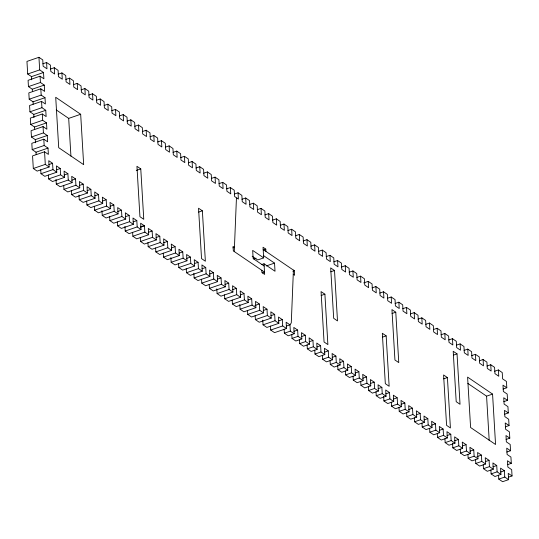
<?xml version="1.0" encoding="UTF-8"?>
<svg xmlns="http://www.w3.org/2000/svg" width="539" height="539" viewBox="0 0 539 539"><rect width="100%" height="100%" fill="white"/><g stroke="black" fill="none" stroke-linecap="round" stroke-linejoin="round"><path stroke-width="0.81" d="M234.27 251.551L236.412 198.75L236.891 198.042M293.418 270.1L291.282 322.901L289.975 324.835L286.229 326.122M42.85 63.791L46.59 62.504L46.967 68.803L43.14 66.196L42.763 59.896L38.936 57.296L26.95 61.412L27.698 74.011L31.525 76.612L31.713 79.765M27.698 74.011L39.684 69.895L43.511 72.495L43.888 78.795L40.054 76.194L28.075 80.311L28.446 86.611L32.273 89.211L32.414 91.576M50.504 68.999L54.25 67.712L58.077 70.319L58.455 76.619L62.281 79.226L61.911 72.927L58.165 74.214M31.525 76.612L43.511 72.495M28.446 86.611L40.432 82.494L44.259 85.095L44.636 91.394L40.809 88.794L28.823 92.91L29.194 99.21L33.027 101.81L33.162 104.175M32.273 89.211L44.259 85.095M65.819 79.422L69.565 78.135L73.398 80.742L73.769 87.042L77.596 89.649L77.225 83.35L73.479 84.636M29.194 99.21L41.18 95.093L45.006 97.694L45.384 103.993L41.557 101.393L29.571 105.509L29.941 111.809L33.775 114.409L33.957 117.563M33.027 101.81L45.006 97.694M81.14 89.845L84.879 88.558L88.713 91.165L89.083 97.465L92.917 100.072L92.54 93.773L88.794 95.059M29.941 111.809L41.927 107.692L45.761 110.293L46.132 116.592L42.305 113.992L30.319 118.108L30.696 124.408L34.523 127.009L34.664 129.373M33.775 114.409L45.761 110.293M96.454 100.267L100.2 98.981L104.027 101.588L104.398 107.888L108.231 110.488L107.854 104.189L104.108 105.476M30.696 124.408L42.675 120.291L46.509 122.892L46.88 129.198L43.053 126.591L31.067 130.707L31.444 137.007L35.271 139.614L35.459 142.761M34.523 127.009L46.509 122.892M56.204 109.889L68.689 118.385L80.675 114.268L83.666 164.665L58.704 147.679L55.712 97.283L80.675 114.268M31.444 137.007L43.423 132.89L47.257 135.498L47.627 141.797L43.8 139.19L31.814 143.307L32.192 149.606L36.019 152.214L36.16 154.572M111.768 110.69L115.514 109.404L119.341 112.011L119.719 118.31L123.546 120.911L123.168 114.612L119.429 115.898M35.271 139.614L47.257 135.498M32.192 149.606L44.178 145.49L48.005 148.097L48.375 154.397L44.548 151.789L32.562 155.906L33.31 168.505L37.144 171.112L49.123 166.996L48.753 160.696L52.579 163.297L52.957 169.596L56.784 172.204L44.798 176.32L40.971 173.713L40.735 169.778M36.019 152.214L48.005 148.097M127.083 121.113L130.829 119.826L134.656 122.427L135.033 128.727L138.86 131.334L138.489 125.035L134.743 126.321M33.31 168.505L45.296 164.388L49.123 166.996M142.397 131.529L146.143 130.249L149.97 132.85L150.347 139.15L154.174 141.757L153.804 135.457L150.058 136.744M48.833 164.584L52.579 163.297M40.971 173.713L52.957 169.596M56.494 169.798L60.24 168.512L60.611 174.811L64.444 177.412L52.458 181.528L48.631 178.928L48.395 174.986M48.631 178.928L60.611 174.811M157.711 141.952L161.457 140.666L165.291 143.273L165.662 149.572L169.495 152.18L169.118 145.88L165.372 147.167M64.154 175.007L67.894 173.72L68.271 180.019L72.098 182.627L60.112 186.743L56.285 184.136L56.002 179.413M56.285 184.136L68.271 180.019M71.808 180.215L75.554 178.935L75.932 185.234L79.759 187.835L67.773 191.951L63.946 189.351L63.71 185.409M63.946 189.351L75.932 185.234M173.032 152.375L176.779 151.088L180.605 153.696L180.976 159.995L184.81 162.603L184.432 156.303L180.686 157.59M79.469 185.429L83.215 184.143L83.585 190.442L87.412 193.05L75.433 197.166L71.599 194.559L71.37 190.624M136.279 170.445L140.773 168.902L143.765 219.299L139.938 216.698L136.94 166.302L140.773 168.902M71.599 194.559L83.585 190.442M87.123 190.638L90.869 189.351L91.246 195.65L95.073 198.258L83.087 202.374L79.26 199.767L78.977 195.044M79.26 199.767L91.246 195.65M188.347 162.798L192.093 161.511L195.92 164.119L196.297 170.418L200.124 173.026L199.747 166.719L196.001 168.006M94.783 195.852L98.529 194.566L98.9 200.865L102.733 203.472L90.747 207.589L86.92 204.982L86.685 201.04M86.92 204.982L98.9 200.865M102.444 201.06L106.183 199.774L106.56 206.073L110.387 208.681L98.401 212.797L94.574 210.19L94.338 206.255M94.574 210.19L106.56 206.073M203.661 173.221L207.407 171.934L211.234 174.542L211.611 180.841L215.438 183.442L215.068 177.142L211.322 178.429M110.097 206.275L113.844 204.988L114.221 211.288L118.048 213.889L106.062 218.005L102.235 215.405L101.952 210.675M102.235 215.405L114.221 211.288M117.758 211.483L121.504 210.197L121.875 216.496L125.702 219.103L113.722 223.22L109.889 220.613L109.66 216.678M109.889 220.613L121.875 216.496M218.975 183.644L222.722 182.357L226.548 184.958L226.926 191.257L230.753 193.865L230.382 187.565L226.636 188.852M125.412 216.691L129.158 215.411L129.535 221.711L133.362 224.312L121.376 228.428L117.549 225.821L117.313 221.886M117.549 225.821L129.535 221.711M133.072 221.906L136.818 220.619L137.189 226.919L141.023 229.526L129.037 233.643L125.21 231.036L124.927 226.313M125.21 231.036L137.189 226.919M234.29 194.067L238.036 192.78L241.87 195.381L242.24 201.68L246.067 204.288L245.696 197.988L241.95 199.275M140.396 226.885L144.142 225.598M140.733 227.114L144.472 225.828L144.85 232.127L148.676 234.734L136.69 238.851L132.863 236.244L132.628 232.309M198.621 212.11L202.368 210.823L205.366 261.22L201.532 258.612L198.541 208.216L202.368 210.823M132.863 236.244L144.85 232.127M148.387 232.329L152.133 231.042L152.51 237.342L156.337 239.943L144.351 244.059L140.524 241.459L140.288 237.517M140.524 241.459L152.51 237.342M249.611 204.483L253.357 203.196L257.184 205.804L257.554 212.103L261.388 214.711L261.011 208.411L257.265 209.698M156.047 237.537L159.793 236.25L160.164 242.55L163.991 245.157L152.011 249.274L148.178 246.667L147.949 242.732M148.178 246.667L160.164 242.55M163.701 242.752L167.447 241.465L167.824 247.765L171.651 250.365L159.665 254.482L155.838 251.881L155.603 247.94M155.838 251.881L167.824 247.765M264.925 214.906L268.671 213.619L272.498 216.227L272.875 222.526L276.702 225.134L276.325 218.834L272.579 220.121M171.362 247.96L175.108 246.673L175.478 252.973L179.312 255.58L167.326 259.697L163.492 257.09L163.263 253.155M163.492 257.09L175.478 252.973M179.015 253.168L182.761 251.881L183.139 258.181L186.966 260.788L174.98 264.905L171.153 262.298L170.87 257.575M171.153 262.298L183.139 258.181M280.24 225.329L283.986 224.042L287.813 226.649L288.19 232.949L292.017 235.556L291.646 229.257L287.9 230.537M186.676 258.383L190.422 257.096L190.799 263.396L194.626 266.003L182.64 270.12L178.813 267.512L178.577 263.571M232.942 247.846L234.445 247.327L233.07 246.397L233.34 250.918L264.514 272.134L262.271 272.909M178.813 267.512L190.799 263.396M194.336 263.591L198.082 262.304L198.453 268.604L202.28 271.211L190.301 275.328L186.467 272.721L186.238 268.786M186.467 272.721L198.453 268.604M295.554 235.752L299.3 234.465L303.127 237.072L303.504 243.372L307.331 245.973L306.961 239.673L303.214 240.96M201.99 268.806L205.736 267.519L206.114 273.819L209.941 276.419L197.954 280.536L194.128 277.935L193.845 273.206M263.544 249.894L265.788 249.126L265.922 251.39M194.128 277.935L206.114 273.819M209.651 274.014L213.397 272.727L213.767 279.027L217.601 281.634L205.615 285.751L201.781 283.143L201.552 279.209M253.802 258.969L256.045 258.194M265.788 249.126L263.039 247.253L263.672 257.885L257.676 259.946L252.178 256.2M201.781 283.143L213.767 279.027M310.868 246.175L314.614 244.888L318.448 247.495L318.818 253.795L322.645 256.396L322.275 250.096L318.529 251.383M217.305 279.222L221.051 277.942L221.428 284.242L225.255 286.842L213.269 290.959L209.442 288.358L209.206 284.417M261.772 264.541L264.022 263.766L275.018 271.252L274.533 263.106L263.537 255.621M266.293 265.936L274.533 263.106M209.442 288.358L221.428 284.242M224.965 284.437L228.711 283.15L229.082 289.45L232.915 292.057L220.929 296.174L217.102 293.566L216.819 288.843M217.102 293.566L229.082 289.45M326.189 256.598L329.929 255.311L333.762 257.911L334.133 264.211L337.966 266.818L337.589 260.519L333.843 261.806M232.626 289.645L236.372 288.358L236.742 294.658L240.569 297.265L228.59 301.382L224.756 298.774L224.527 294.84M292.852 271.245L294.355 270.733L294.624 275.254L293.25 274.324M224.756 298.774L236.742 294.658M240.279 294.86L244.026 293.573L244.403 299.873L248.23 302.48L236.244 306.597L232.417 303.989L232.181 300.048M232.417 303.989L244.403 299.873M341.504 267.014L345.25 265.727L349.077 268.334L349.454 274.634L353.281 277.241L352.904 270.942L349.157 272.229M247.94 300.068L251.686 298.781L252.057 305.081L255.89 307.688L243.904 311.805L240.071 309.197L239.794 304.474M330.764 271.797L334.51 270.511L337.502 320.914L333.675 318.306L330.683 267.91L334.51 270.511M240.071 309.197L252.057 305.081M254.846 305.539L259.34 303.996L259.717 310.296L263.544 312.896L251.558 317.013L247.731 314.412L247.495 310.471M247.731 314.412L259.717 310.296M356.818 277.437L360.564 276.15L364.391 278.757L364.768 285.057L368.595 287.664L368.218 281.365L363.724 282.908M263.254 310.491L267 309.204L267.371 315.504L271.205 318.111L259.219 322.228L255.392 319.62L255.156 315.686M321.15 295.48L324.896 294.193L327.887 344.589L324.06 341.989L321.062 291.592L324.896 294.193M255.392 319.62L267.371 315.504M270.915 315.699L274.661 314.419L275.031 320.718L278.858 323.319L266.879 327.436L263.045 324.828L262.769 320.105M263.045 324.828L275.031 320.718M372.132 287.86L375.878 286.573L379.705 289.18L380.083 295.48L383.909 298.087L383.539 291.788L379.793 293.075M278.569 320.914L282.315 319.627L282.692 325.927L286.519 328.534L274.533 332.651L270.706 330.043L270.47 326.108M270.706 330.043L282.692 325.927M284.356 333.196L290.346 331.135L294.179 333.742L288.183 335.804L284.356 333.196L284.12 329.255M387.447 298.283L391.193 296.996L395.026 299.603L395.397 305.903L399.224 308.503L398.853 302.204L395.107 303.491M293.883 331.337L297.629 330.05L298.006 336.349L301.833 338.95L295.844 341.012L292.01 338.404L291.781 334.47M292.01 338.404L298.006 336.349M301.544 336.545L305.29 335.258L305.66 341.558L309.494 344.165L303.497 346.22L299.671 343.619L299.435 339.678M299.671 343.619L305.66 341.558M402.768 308.706L406.507 307.419L410.341 310.026L410.711 316.326L414.545 318.926L414.168 312.627L410.422 313.914M309.204 341.76L312.95 340.473L313.321 346.772L317.148 349.373L311.158 351.435L307.331 348.827L307.095 344.893M392.028 313.489L395.774 312.202L398.766 362.599L394.939 359.991L391.941 309.595L395.774 312.202M307.331 348.827L313.321 346.772M316.858 346.968L320.604 345.681L320.981 351.98L324.808 354.588L318.818 356.643L314.985 354.042L314.756 350.101M314.985 354.042L320.981 351.98M418.082 319.128L421.828 317.842L425.655 320.442L426.026 326.742L429.859 329.349L429.482 323.05L425.736 324.337M324.518 352.176L328.264 350.889L328.635 357.189L332.469 359.796L326.472 361.858L322.645 359.25L322.41 355.316M382.414 337.171L386.16 335.885L389.151 386.281L385.324 383.674L382.326 333.277L386.16 335.885M322.645 359.25L328.635 357.189M332.172 357.391L335.918 356.104L336.296 362.403L340.122 365.011L334.133 367.066L330.299 364.458L330.07 360.524M330.299 364.458L336.296 362.403M433.396 329.545L437.142 328.264L440.969 330.865L441.347 337.165L445.174 339.772L444.796 333.473L441.057 334.759M339.833 362.599L343.579 361.312L343.949 367.611L347.783 370.219L341.787 372.281L337.96 369.673L337.677 364.95M337.96 369.673L343.949 367.611M347.493 367.814L351.233 366.527L351.61 372.826L355.437 375.427L349.447 377.489L345.62 374.881L345.384 370.947M345.62 374.881L351.61 372.826M448.711 339.968L452.457 338.681L456.284 341.288L456.661 347.588L460.488 350.195L460.117 343.895L456.371 345.182M355.147 373.022L358.893 371.735L359.27 378.034L363.097 380.642L357.108 382.697L353.274 380.096L353.038 376.155M353.274 380.096L359.27 378.034M362.808 378.23L366.554 376.95L366.924 383.249L370.758 385.85L364.762 387.912L360.935 385.304L360.699 381.369M360.935 385.304L366.924 383.249M464.025 350.39L467.771 349.104L471.605 351.711L471.975 358.011L475.802 360.618L475.432 354.318L471.686 355.605M370.461 383.445L374.207 382.158L374.585 388.457L378.412 391.065L372.422 393.12L368.588 390.512L368.359 386.578M453.292 355.174L457.032 353.887L460.03 404.284L456.203 401.683L453.205 351.28L457.032 353.887M368.588 390.512L374.585 388.457M378.122 388.653L381.868 387.366L382.239 393.665L386.072 396.273L380.076 398.334L376.249 395.727L376.013 391.792M376.249 395.727L382.239 393.665M479.346 360.813L483.085 359.526L486.919 362.134L487.29 368.433L491.123 371.041L490.746 364.735L487 366.021M385.783 393.868L389.522 392.581L389.899 398.88L393.726 401.488L387.736 403.543L383.909 400.935L383.627 396.212M443.671 378.856L447.417 377.569L450.415 427.966L446.582 425.359L443.59 374.962L447.417 377.569M383.909 400.935L389.899 398.88M393.436 399.076L397.182 397.789L397.56 404.088L401.387 406.696L395.39 408.751L391.563 406.15L391.327 402.209M391.563 406.15L397.56 404.088M494.661 371.236L498.407 369.949L502.233 372.557L502.604 378.856L506.438 381.457L506.808 387.757L503.062 389.043M401.097 404.29L404.843 403.004L405.213 409.303L409.047 411.904L403.051 413.965L399.224 411.358L398.988 407.423M399.224 411.358L405.213 409.303M408.751 409.499L412.497 408.212L412.874 414.511L416.701 417.119L410.711 419.174L406.878 416.573L406.649 412.631M406.878 416.573L412.874 414.511M416.411 414.707L420.157 413.426L420.528 419.726L424.361 422.327L418.365 424.388L414.538 421.781L414.302 417.846M467.845 383.411L486.576 396.158L492.565 394.097L495.557 444.493L470.594 427.508L467.596 377.111L492.565 394.097M414.538 421.781L420.528 419.726M424.072 419.921L427.811 418.635L428.188 424.934L432.015 427.542L426.026 429.596L422.199 426.989L421.963 423.054M422.199 426.989L428.188 424.934M431.726 425.13L435.472 423.843L435.849 430.142L439.676 432.75L433.679 434.811L429.852 432.204L429.617 428.262M503.817 401.643L507.556 400.356L507.186 394.056L503.359 391.455L502.981 385.156L506.808 387.757M429.852 432.204L435.849 430.142M439.386 430.344L443.132 429.057L443.503 435.357L447.33 437.958L441.34 440.019L437.513 437.412L437.277 433.477M504.565 414.242L508.304 412.955L507.933 406.655L504.106 404.055L503.729 397.755L507.556 400.356M437.513 437.412L443.503 435.357M447.04 435.552L450.786 434.266L451.163 440.565L454.99 443.173L449 445.227L445.167 442.627L444.938 438.685M445.167 442.627L451.163 440.565M454.7 440.767L458.446 439.48L458.817 445.78L462.651 448.381L456.654 450.442L452.827 447.835L452.544 443.112M505.312 426.841L509.059 425.554L508.681 419.254L504.854 416.654L504.477 410.354L508.304 412.955M452.827 447.835L458.817 445.78M462.361 445.975L466.1 444.688L466.478 450.988L470.304 453.595L464.315 455.65L460.488 453.05L460.252 449.108M460.488 453.05L466.478 450.988M470.015 451.183L473.761 449.897L474.138 456.196L477.965 458.804L471.969 460.865L468.142 458.258L467.906 454.323M506.06 439.44L509.806 438.153L509.429 431.854L505.602 429.253L505.225 422.953L509.059 425.554M468.142 458.258L474.138 456.196M476.927 456.654L481.421 455.111L481.792 461.411L485.619 464.018L479.629 466.073L475.802 463.466L475.566 459.531M506.808 452.039L510.554 450.759L510.177 444.453L506.35 441.852L505.973 435.552L509.806 438.153M475.802 463.466L481.792 461.411M485.329 461.606L489.075 460.319L489.452 466.619L493.279 469.226L487.29 471.288L483.456 468.681L483.227 464.739M483.456 468.681L489.452 466.619M492.99 466.821L496.736 465.534L497.106 471.834L500.94 474.435L494.943 476.496L491.117 473.889L490.881 469.954M507.556 464.638L511.302 463.358L510.925 457.059L507.098 454.451L506.727 448.152L510.554 450.759M491.117 473.889L497.106 471.834M500.65 472.029L504.389 470.742L504.767 477.042L508.594 479.649L502.604 481.704L498.777 479.104L498.541 475.162M498.777 479.104L504.767 477.042M508.304 477.237L512.05 475.957L511.673 469.658L507.846 467.05L507.475 460.751L511.302 463.358M46.59 62.504L50.423 65.111L50.794 71.411L54.628 74.018L54.25 67.712M61.911 72.927L65.738 75.534L66.108 81.834L69.942 84.434L69.565 78.135M77.225 83.35L81.052 85.95L81.429 92.25L85.256 94.857L84.879 88.558M92.54 93.773L96.366 96.373L96.744 102.673L100.571 105.28L100.2 98.981M107.854 104.189L111.688 106.796L112.058 113.096L115.885 115.703L115.514 109.404M123.168 114.612L127.002 117.219L127.372 123.519L131.206 126.126L130.829 119.826M138.489 125.035L142.316 127.642L142.687 133.941L146.52 136.549L146.143 130.249M153.804 135.457L157.631 138.065L158.008 144.364L161.835 146.965L161.457 140.666M169.118 145.88L172.945 148.488L173.322 154.787L177.149 157.388L176.779 151.088M184.432 156.303L188.259 158.904L188.637 165.203L192.463 167.811L192.093 161.511M199.747 166.719L203.58 169.327L203.951 175.626L207.784 178.234L207.407 171.934M215.068 177.142L218.895 179.75L219.265 186.049L223.099 188.657L222.722 182.357M230.382 187.565L234.209 190.173L234.586 196.472L238.413 199.08L238.036 192.78M245.696 197.988L249.523 200.596L249.901 206.895L253.728 209.496L253.357 203.196M261.011 208.411L264.838 211.018L265.215 217.318L269.042 219.919L268.671 213.619M276.325 218.834L280.159 221.435L280.529 227.734L284.356 230.342L283.986 224.042M291.646 229.257L295.473 231.858L295.844 238.157L299.677 240.765L299.3 234.465M306.961 239.673L310.787 242.28L311.165 248.58L314.992 251.187L314.614 244.888M322.275 250.096L326.102 252.703L326.479 259.003L330.306 261.61L329.929 255.311M337.589 260.519L341.416 263.126L341.793 269.426L345.62 272.033L345.25 265.727M352.904 270.942L356.737 273.549L357.108 279.849L360.935 282.449L360.564 276.15M368.218 281.365L372.051 283.965L372.422 290.265L376.256 292.872L375.878 286.573M383.539 291.788L387.366 294.388L387.743 300.688L391.57 303.295L391.193 296.996M398.853 302.204L402.68 304.811L403.057 311.111L406.884 313.718L406.507 307.419M414.168 312.627L417.994 315.234L418.372 321.534L422.199 324.141L421.828 317.842M429.482 323.05L433.316 325.657L433.686 331.957L437.513 334.564L437.142 328.264M444.796 333.473L448.63 336.08L449 342.38L452.834 344.98L452.457 338.681M460.117 343.895L463.944 346.503L464.315 352.802L468.148 355.403L467.771 349.104M475.432 354.318L479.259 356.919L479.636 363.219L483.463 365.826L483.085 359.526M490.746 364.735L494.573 367.342L494.95 373.642L498.777 376.249L498.407 369.949M263.173 249.517L294.355 270.733M263.672 257.885L252.67 250.399L253.155 258.545L264.157 266.03M60.24 168.512L56.413 165.904L56.784 172.204M67.894 173.72L64.067 171.112L64.444 177.412M75.554 178.935L71.727 176.327L72.098 182.627M83.215 184.143L79.381 181.535L79.759 187.835M90.869 189.351L87.042 186.75L87.412 193.05M98.529 194.566L94.702 191.958L95.073 198.258M106.183 199.774L102.356 197.173L102.733 203.472M113.844 204.988L110.017 202.381L110.387 208.681M121.504 210.197L117.67 207.589L118.048 213.889M129.158 215.411L125.331 212.804L125.702 219.103M136.818 220.619L132.985 218.012L133.362 224.312M144.472 225.828L140.645 223.227L141.023 229.526M152.133 231.042L148.306 228.435L148.676 234.734M159.793 236.25L155.96 233.643L156.337 239.943M167.447 241.465L163.62 238.858L163.991 245.157M175.108 246.673L171.274 244.066L171.651 250.365M182.761 251.881L178.935 249.281L179.312 255.58M190.422 257.096L186.595 254.489L186.966 260.788M198.082 262.304L194.249 259.704L194.626 266.003M205.736 267.519L201.909 264.912L202.28 271.211M213.397 272.727L209.563 270.12L209.941 276.419M221.051 277.942L217.224 275.335L217.601 281.634M228.711 283.15L224.884 280.543L225.255 286.842M236.372 288.358L232.538 285.758L232.915 292.057M244.026 293.573L240.199 290.966L240.569 297.265M251.686 298.781L247.852 296.18L248.23 302.48M259.34 303.996L255.513 301.389L255.89 307.688M267 309.204L263.173 306.597L263.544 312.896M274.661 314.419L270.827 311.811L271.205 318.111M282.315 319.627L278.488 317.02L278.858 323.319M297.629 330.05L293.802 327.442L294.179 333.742M305.29 335.258L301.463 332.651L301.833 338.95M312.95 340.473L309.116 337.865L309.494 344.165M320.604 345.681L316.777 343.073L317.148 349.373M328.264 350.889L324.431 348.288L324.808 354.588M335.918 356.104L332.091 353.496L332.469 359.796M343.579 361.312L339.752 358.711L340.122 365.011M351.233 366.527L347.406 363.919L347.783 370.219M358.893 371.735L355.066 369.127L355.437 375.427M366.554 376.95L362.72 374.342L363.097 380.642M374.207 382.158L370.381 379.55L370.758 385.85M381.868 387.366L378.041 384.765L378.412 391.065M389.522 392.581L385.695 389.973L386.072 396.273M397.182 397.789L393.355 395.188L393.726 401.488M404.843 403.004L401.009 400.396L401.387 406.696M412.497 408.212L408.67 405.604L409.047 411.904M420.157 413.426L416.33 410.819L416.701 417.119M427.811 418.635L423.984 416.027L424.361 422.327M435.472 423.843L431.645 421.242L432.015 427.542M443.132 429.057L439.298 426.45L439.676 432.75M450.786 434.266L446.959 431.658L447.33 437.958M458.446 439.48L454.62 436.873L454.99 443.173M466.1 444.688L462.273 442.081L462.651 448.381M473.761 449.897L469.934 447.296L470.304 453.595M481.421 455.111L477.588 452.504L477.965 458.804M489.075 460.319L485.248 457.719L485.619 464.018M496.736 465.534L492.909 462.927L493.279 469.226M504.389 470.742L500.563 468.135L500.94 474.435M512.05 475.957L508.223 473.35L508.594 479.649M486.576 396.158L489.217 440.673M290.346 331.135L289.975 324.835L286.142 322.234L286.519 328.534M264.022 263.766L264.649 274.398L261.9 272.525L261.765 270.261M68.689 118.385L70.932 156.182M38.936 57.296L39.684 69.895M40.054 76.194L40.432 82.494M40.809 88.794L41.18 95.093M41.557 101.393L41.927 107.692M42.305 113.992L42.675 120.291M43.053 126.591L43.423 132.89M43.8 139.19L44.178 145.49M44.548 151.789L45.296 164.388"/></g></svg>
